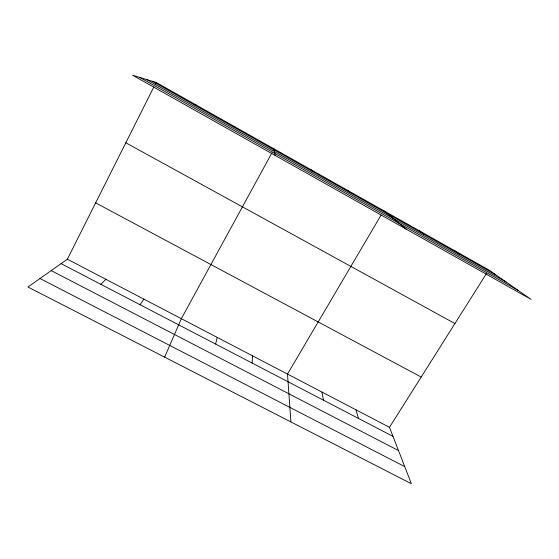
<?xml version="1.0" encoding="UTF-8"?>
<svg xmlns="http://www.w3.org/2000/svg" width="559" height="559" viewBox="0 0 559 559"><rect width="100%" height="100%" fill="white"/><g stroke="black" fill="none" stroke-linecap="round" stroke-linejoin="round"><path stroke-width="0.84" d="M252.088 363.036L252.584 355.866M215.641 344.064L217.206 337.398M164.632 357.138L181.347 318.686L272.03 152.649M67.366 259.194L389.483 427.314L411.368 483.738L27.95 287.012L67.366 259.194L153.844 86.994M155.374 83.948L156.136 82.425L488.755 269.913L531.05 299.379L132.658 75.262L156.136 82.425M273.253 150.399L274.071 148.904L275.091 155.388M381.056 215.117L287.494 374.083L290.918 421.933M389.483 427.314L486.449 273.568M140.05 304.718L143.887 299.135M100.858 284.321L105.896 279.304M234.256 127.403L235.346 127.075M193.659 104.526L196.034 104.917M39.996 278.508L404.73 466.632M51.211 270.598L398.511 450.596M61.092 263.624L392.998 436.383M95.652 202.861L421.186 377.052M125.817 142.797L454.921 323.563M152.432 81.3L495.498 274.616M146.577 79.511L506.119 282.009M139.89 77.47L518.144 290.394M454.208 250.446L459.931 254.576M419.18 230.699L423.855 234.242M383.67 210.68L406.281 229.197M347.649 190.374L350.13 192.701M311.125 169.789L312.46 171.473M355.929 409.803L358.487 418.418M321.935 392.062L323.5 400.209"/></g></svg>
